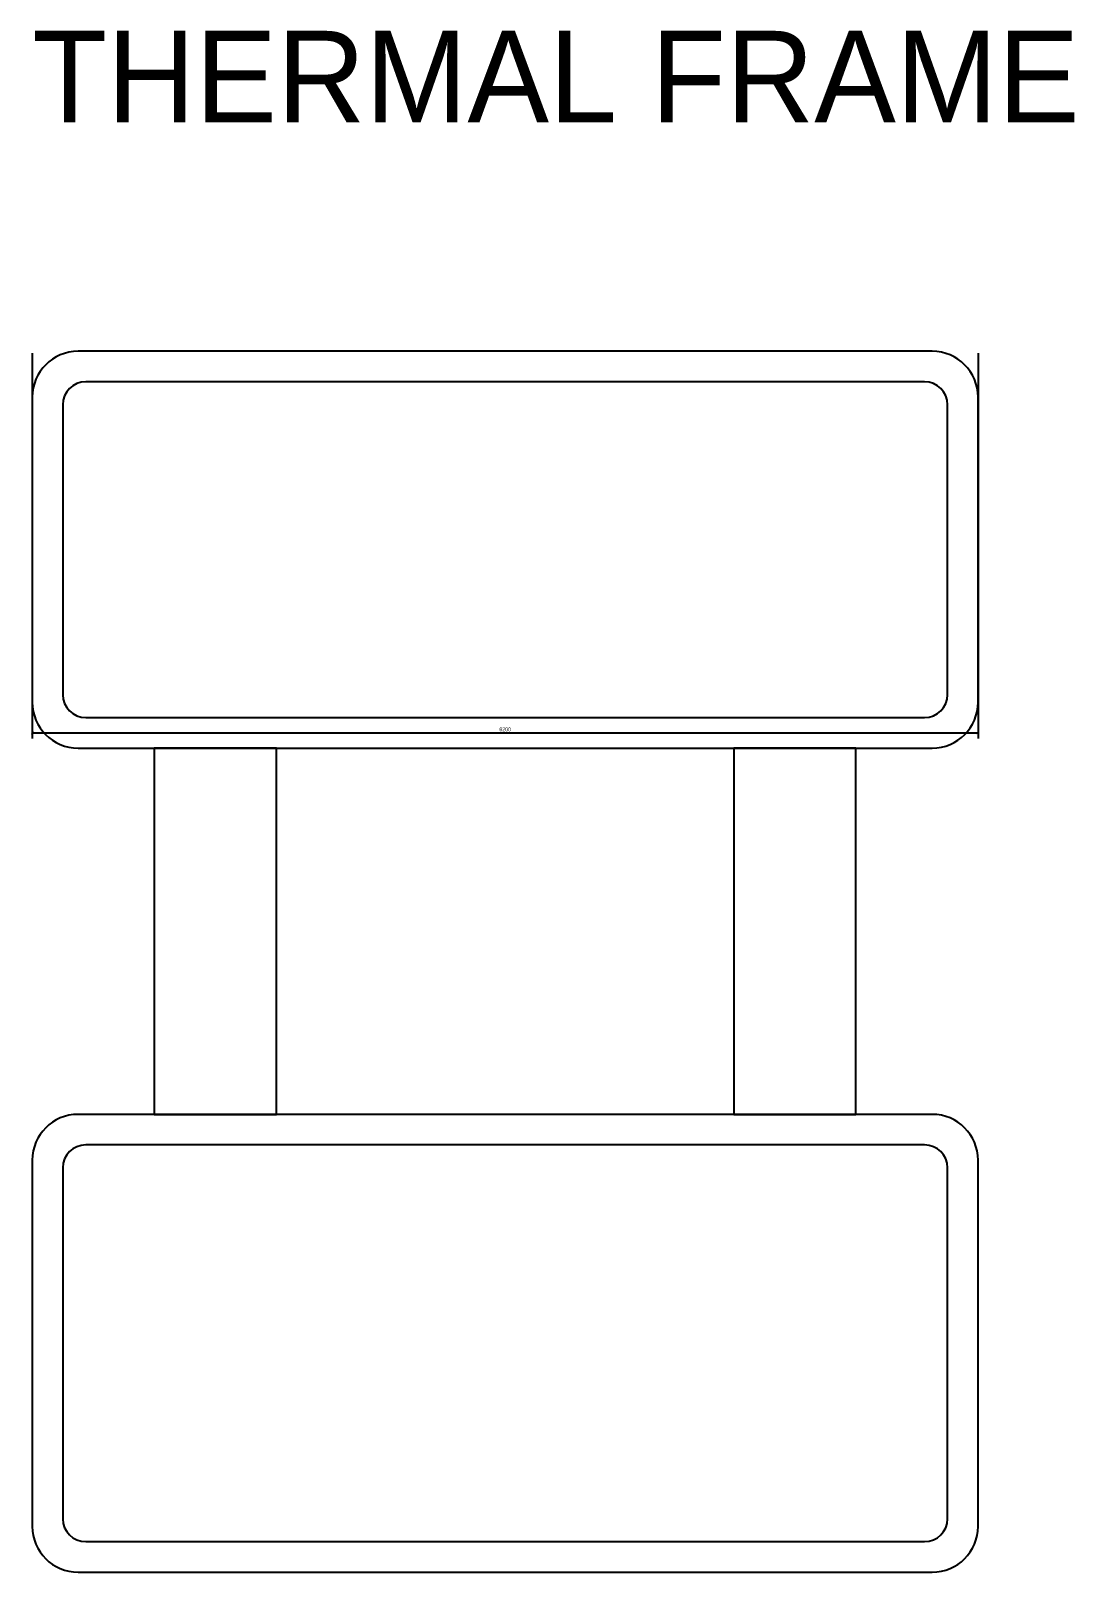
# Model space of a CAD drawing. Header units: millimetres. Extents: x 0 to 68, y 0 to 101.
import ezdxf

# ---------------------------------------------------------------- set-up
doc = ezdxf.new("R2010")
doc.units = ezdxf.units.MM
for name, color, linetype in [('DIM', 3, 'Continuous'), ('PROFILE', 7, 'Continuous'), ('TEXT', 2, 'Continuous'), ('THERMAL', 1, 'Continuous')]:
    doc.layers.add(name, color=color, linetype=linetype)
doc.styles.add('OpenSansCondensed-Light', font='OpenSansCondensed-Light.ttf')
doc.dimstyles.new('EZDXF', dxfattribs={"dimtxt": 0.25, "dimasz": 0.175, "dimexe": 0.375, "dimexo": 0.125, "dimgap": 0.1, "dimtad": 1, "dimlfac": 100, "dimzin": 12, "dimdsep": 46, "dimtxsty": 'OpenSansCondensed-Light', "dimblk": 'ARCHTICK', "dimcen": 2.5, "dimazin": 3, "dimtfac": 0.5, "dimtmove": 2, "dimatfit": 3})

# ---------------------------------------------------------------- blocks, each defined once
blk = doc.blocks.new('_ARCHTICK')
at = {"color": 0, "linetype": 'BYBLOCK', "const_width": 0.15}
blk.add_lwpolyline([(-0.5, -0.5), (0.5, 0.5)], dxfattribs=at)

msp = doc.modelspace()

# ---------------------------------------------------------------- linework, layer by layer
at = {"layer": 'PROFILE'}
for points in [[(3, 54), (59, 54, 0.414213562), (62, 57), (62, 77, 0.414213562), (59, 80), (3, 80, 0.414213562), (0, 77), (0, 57, 0.414213562)], [(3.5, 56), (58.5, 56, 0.414213562), (60, 57.5), (60, 76.5, 0.414213562), (58.5, 78), (3.5, 78, 0.414213562), (2, 76.5), (2, 57.5, 0.414213562)], [(3, 0), (59, 0, 0.414213562), (62, 3), (62, 27, 0.414213562), (59, 30), (3, 30, 0.414213562), (0, 27), (0, 3, 0.414213562)], [(3.5, 2), (58.5, 2, 0.414213562), (60, 3.5), (60, 26.5, 0.414213562), (58.5, 28), (3.5, 28, 0.414213562), (2, 26.5), (2, 3.5, 0.414213562)]]:
    msp.add_lwpolyline(points, format="xyb", close=True, dxfattribs=at)
at = {"layer": 'THERMAL'}
for points in [[(8, 30), (16, 30), (16, 54), (8, 54)], [(46, 30), (54, 30), (54, 54), (46, 54)]]:
    msp.add_lwpolyline(points, close=True, dxfattribs=at)

# ---------------------------------------------------------------- texts
at = {"layer": 'TEXT'}
msp.add_text('THERMAL FRAME', height=6, dxfattribs=at).set_placement((0, 95))

# ---------------------------------------------------------------- dimensions: what is measured, and where the dimension line sits
at = {"layer": 'DIM'}
msp.add_linear_dim(base=(0, 55), p1=(0, 80), p2=(62, 80), dimstyle='EZDXF', dxfattribs=at).render()

doc.saveas('drawing.dxf')
